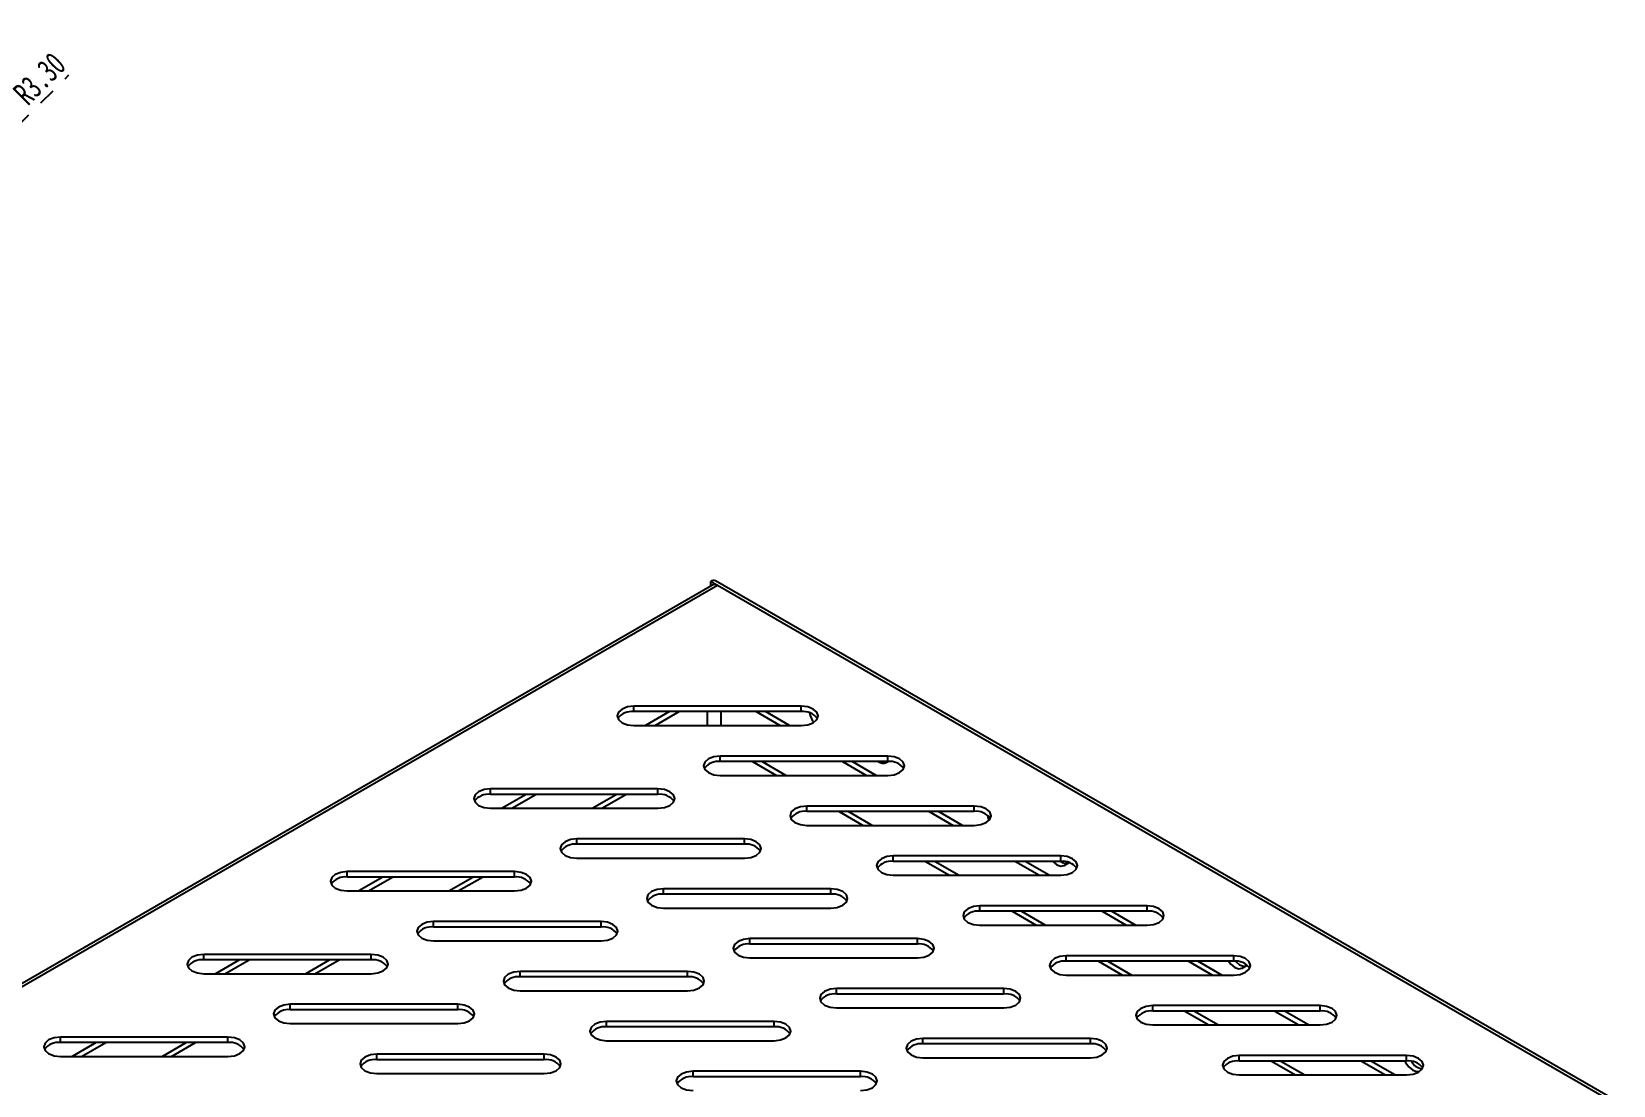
# Model space of a CAD drawing. Header units: millimetres. Extents: x 0 to 841, y 0 to 594.
# Drawn here: x 402.6 to 638.8, y 133 to 290.4 of the extents above; entities that cross this region are included whole.
import ezdxf

# ---------------------------------------------------------------- set-up
doc = ezdxf.new("R2010")
doc.units = ezdxf.units.MM
doc.linetypes.add('CENTERX2', pattern=[20.32, 12.7, -2.54, 2.54, -2.54])
doc.layers.add('中心线层', color=1, linetype='CENTERX2', lineweight=25)
doc.styles.add('SLDTEXTSTYLE4', font='TXT', dxfattribs={"width": 0.7})
doc.dimstyles.new('SLDDIMSTYLE2', dxfattribs={"dimtxt": 3.5, "dimasz": 4.08, "dimexe": 0, "dimexo": 0.0625, "dimgap": 0.875, "dimtad": 2, "dimrnd": 1e-09, "dimzin": 4, "dimdsep": 46, "dimtxsty": 'SLDTEXTSTYLE4', "dimsah": 1, "dimcen": 0, "dimadec": 0, "dimazin": 1, "dimtfac": 1, "dimtofl": 0, "dimtmove": 0, "dimatfit": 3, "dimfxl": 0, "dimfrac": 2, "dimtolj": 1, "dimtzin": 12, "dimarcsym": 0})

# ---------------------------------------------------------------- blocks, each defined once
blk = doc.blocks.new('_D_6')
at = {"layer": '中心线层'}
for q in [(408.22, 283.92), (390.94, 266.63)]:
    blk.add_line((393.27, 268.97), q, dxfattribs=at)
blk.add_solid([(393.27, 268.97), (396.51, 271.49), (395.8, 272.21)], dxfattribs=at)
at = {"layer": '中心线层', "insert": (399.62, 281.68), "char_height": 3.5, "attachment_point": 1, "rotation": 45, "style": 'SLDTEXTSTYLE4'}
blk.add_mtext('R3.30', dxfattribs=at)

msp = doc.modelspace()

# ---------------------------------------------------------------- linework, layer by layer
at = {"color": 7, "linetype": 'Continuous', "lineweight": 25}
for p, q in [((505.056, 207.674), (503.996, 208.287)), ((503.996, 208.287), (503.996, 207.569)), ((656.774, 120.597), (504.746, 208.361)), ((504.306, 207.748), (382.076, 137.186)), ((654.963, 121.135), (505.056, 207.674)), ((517.556, 189.655), (492.556, 189.655)), ((492.556, 188.839), (492.556, 189.655)), ((517.556, 188.839), (517.556, 189.655)), ((517.556, 188.839), (492.556, 188.839)), ((492.556, 186.769), (517.556, 186.769)), ((503.496, 188.839), (503.496, 186.769)), ((505.556, 188.839), (505.556, 186.769)), ((530.467, 182.202), (505.467, 182.202)), ((505.467, 181.386), (505.467, 182.202)), ((530.467, 181.386), (530.467, 182.202)), ((530.467, 181.386), (505.467, 181.386)), ((510.285, 181.386), (513.87, 179.316)), ((511.699, 181.386), (515.285, 179.316)), ((530.238, 181.223), (530.52, 181.385)), ((496.156, 177.301), (471.156, 177.301)), ((471.156, 176.485), (471.156, 177.301)), ((496.156, 176.485), (496.156, 177.301)), ((505.467, 179.316), (530.467, 179.316)), ((496.156, 176.485), (471.156, 176.485)), ((486.338, 174.415), (489.924, 176.485)), ((487.753, 174.415), (491.338, 176.485)), ((543.377, 174.749), (518.377, 174.749)), ((518.377, 173.933), (518.377, 174.749)), ((543.377, 173.933), (543.377, 174.749)), ((471.156, 174.415), (496.156, 174.415)), ((543.377, 173.933), (518.377, 173.933)), ((523.195, 173.933), (526.781, 171.863)), ((524.61, 173.933), (528.195, 171.863)), ((518.377, 171.863), (543.377, 171.863)), ((509.067, 169.848), (484.067, 169.848)), ((484.067, 169.032), (484.067, 169.848)), ((509.067, 169.032), (484.067, 169.032)), ((509.067, 169.032), (509.067, 169.848)), ((484.067, 166.962), (509.067, 166.962)), ((556.288, 167.296), (531.288, 167.296)), ((531.288, 166.48), (531.288, 167.296)), ((556.288, 166.48), (531.288, 166.48)), ((536.105, 166.48), (539.691, 164.41)), ((537.52, 166.48), (541.105, 164.41)), ((556.288, 166.48), (556.288, 167.296)), ((556.816, 165.88), (557.526, 166.29)), ((474.756, 164.947), (449.756, 164.947)), ((449.756, 164.131), (449.756, 164.947)), ((474.756, 164.131), (449.756, 164.131)), ((464.938, 162.061), (468.524, 164.131)), ((466.352, 162.061), (469.938, 164.131)), ((474.756, 164.131), (474.756, 164.947)), ((531.288, 164.41), (556.288, 164.41)), ((449.756, 162.061), (474.756, 162.061)), ((521.977, 162.395), (496.977, 162.395)), ((496.977, 161.579), (496.977, 162.395)), ((521.977, 161.579), (496.977, 161.579)), ((521.977, 161.579), (521.977, 162.395)), ((496.977, 159.509), (521.977, 159.509)), ((569.198, 159.843), (544.198, 159.843)), ((544.198, 159.027), (544.198, 159.843)), ((569.198, 159.027), (544.198, 159.027)), ((549.016, 159.027), (552.601, 156.957)), ((550.43, 159.027), (554.016, 156.957)), ((569.198, 159.027), (569.198, 159.843)), ((487.666, 157.494), (462.666, 157.494)), ((462.666, 156.677), (462.666, 157.494)), ((487.666, 156.677), (462.666, 156.677)), ((487.666, 156.677), (487.666, 157.494)), ((544.198, 156.957), (569.198, 156.957)), ((462.666, 154.608), (487.666, 154.608)), ((534.887, 154.942), (509.887, 154.942)), ((509.887, 154.126), (509.887, 154.942)), ((534.887, 154.126), (509.887, 154.126)), ((534.887, 154.126), (534.887, 154.942)), ((453.356, 152.593), (428.356, 152.593)), ((428.356, 151.776), (428.356, 152.593)), ((453.356, 151.776), (428.356, 151.776)), ((443.538, 149.707), (447.123, 151.776)), ((444.952, 149.707), (448.538, 151.776)), ((453.356, 151.776), (453.356, 152.593)), ((509.887, 152.056), (534.887, 152.056)), ((582.108, 152.39), (557.108, 152.39)), ((557.108, 151.574), (557.108, 152.39)), ((582.108, 151.574), (557.108, 151.574)), ((561.926, 151.574), (565.512, 149.504)), ((563.341, 151.574), (566.926, 149.504)), ((582.108, 151.574), (582.108, 152.39)), ((428.356, 149.707), (453.356, 149.707)), ((500.577, 150.041), (475.577, 150.041)), ((475.577, 149.224), (475.577, 150.041)), ((500.577, 149.224), (475.577, 149.224)), ((500.577, 149.224), (500.577, 150.041)), ((557.108, 149.504), (582.108, 149.504)), ((583.393, 150.537), (584.142, 150.97)), ((475.577, 147.155), (500.577, 147.155)), ((547.798, 147.489), (522.798, 147.489)), ((522.798, 146.673), (522.798, 147.489)), ((547.798, 146.673), (522.798, 146.673)), ((547.798, 146.673), (547.798, 147.489)), ((466.266, 145.14), (441.266, 145.14)), ((441.266, 144.323), (441.266, 145.14)), ((466.266, 144.323), (441.266, 144.323)), ((466.266, 144.323), (466.266, 145.14)), ((522.798, 144.603), (547.798, 144.603)), ((595.019, 144.937), (570.019, 144.937)), ((570.019, 144.121), (570.019, 144.937)), ((595.019, 144.121), (570.019, 144.121)), ((574.837, 144.121), (578.422, 142.051)), ((576.251, 144.121), (579.837, 142.051)), ((595.019, 144.121), (595.019, 144.937)), ((441.266, 142.254), (466.266, 142.254)), ((513.487, 142.588), (488.487, 142.588)), ((488.487, 141.771), (488.487, 142.588)), ((513.487, 141.771), (488.487, 141.771)), ((513.487, 141.771), (513.487, 142.588)), ((570.019, 142.051), (595.019, 142.051)), ((431.956, 140.239), (406.956, 140.239)), ((406.956, 139.422), (406.956, 140.239)), ((431.956, 139.422), (406.956, 139.422)), ((422.138, 137.352), (425.723, 139.422)), ((423.552, 137.352), (427.138, 139.422)), ((431.956, 139.422), (431.956, 140.239)), ((488.487, 139.702), (513.487, 139.702)), ((560.708, 140.036), (535.708, 140.036)), ((535.708, 139.22), (535.708, 140.036)), ((560.708, 139.22), (560.708, 140.036)), ((406.956, 137.352), (431.956, 137.352)), ((479.176, 137.687), (454.176, 137.687)), ((454.176, 136.87), (454.176, 137.687)), ((479.176, 136.87), (479.176, 137.687)), ((560.708, 139.22), (535.708, 139.22)), ((535.708, 137.15), (560.708, 137.15)), ((607.929, 137.484), (582.929, 137.484)), ((582.929, 136.668), (582.929, 137.484)), ((607.929, 136.668), (607.929, 137.484)), ((479.176, 136.87), (454.176, 136.87)), ((454.176, 134.801), (479.176, 134.801)), ((526.397, 135.135), (501.397, 135.135)), ((501.397, 134.318), (501.397, 135.135)), ((526.397, 134.318), (526.397, 135.135)), ((607.929, 136.668), (582.929, 136.668)), ((587.747, 136.668), (591.333, 134.598)), ((589.161, 136.668), (592.747, 134.598)), ((526.397, 134.318), (501.397, 134.318)), ((582.929, 134.598), (607.929, 134.598))]:
    msp.add_line(p, q, dxfattribs=at)
at = {"color": 8, "linetype": 'Continuous', "lineweight": 25}
for p, q in [((505.056, 207.674), (382.515, 136.933)), ((497.889, 188.839), (494.303, 186.769)), ((495.718, 186.769), (499.303, 188.839)), ((510.81, 188.839), (514.395, 186.769)), ((515.809, 186.769), (512.224, 188.839)), ((523.72, 181.386), (527.306, 179.316)), ((528.72, 179.316), (525.134, 181.386)), ((476.489, 176.485), (472.903, 174.415)), ((474.317, 174.415), (477.903, 176.485)), ((536.63, 173.933), (540.216, 171.863)), ((541.63, 171.863), (538.045, 173.933)), ((549.541, 166.48), (553.126, 164.41)), ((554.541, 164.41), (550.955, 166.48)), ((455.088, 164.131), (451.503, 162.061)), ((452.917, 162.061), (456.503, 164.131)), ((562.451, 159.027), (566.037, 156.957)), ((567.451, 156.957), (563.865, 159.027)), ((433.688, 151.776), (430.103, 149.707)), ((431.517, 149.707), (435.103, 151.776)), ((575.361, 151.574), (578.947, 149.504)), ((580.361, 149.504), (576.776, 151.574)), ((588.272, 144.121), (591.857, 142.051)), ((593.272, 142.051), (589.686, 144.121)), ((412.288, 139.422), (408.702, 137.352)), ((410.117, 137.352), (413.702, 139.422)), ((601.182, 136.668), (604.768, 134.598)), ((606.182, 134.598), (602.597, 136.668))]:
    msp.add_line(p, q, dxfattribs=at)
at = {"color": 7, "linetype": 'Continuous', "lineweight": 25, "flags": 128}
for points in [[(492.556, 189.655), (491.6, 189.545), (490.789, 189.232), (490.247, 188.764), (490.056, 188.212), (490.247, 187.66), (490.789, 187.191), (491.6, 186.879), (492.556, 186.769)], [(517.556, 186.769), (518.513, 186.879), (519.324, 187.191), (519.866, 187.66), (520.056, 188.212), (519.866, 188.764), (519.324, 189.232), (518.513, 189.545), (517.556, 189.655)], [(505.467, 182.202), (504.51, 182.092), (503.699, 181.779), (503.157, 181.311), (502.967, 180.759), (503.157, 180.207), (503.699, 179.738), (504.51, 179.426), (505.467, 179.316)], [(530.467, 179.316), (531.423, 179.426), (532.235, 179.738), (532.776, 180.207), (532.967, 180.759), (532.776, 181.311), (532.235, 181.779), (531.423, 182.092), (530.467, 182.202)], [(471.156, 177.301), (470.199, 177.191), (469.388, 176.878), (468.846, 176.41), (468.656, 175.858), (468.846, 175.306), (469.388, 174.837), (470.199, 174.525), (471.156, 174.415)], [(496.156, 174.415), (497.113, 174.525), (497.924, 174.837), (498.466, 175.306), (498.656, 175.858), (498.466, 176.41), (497.924, 176.878), (497.113, 177.191), (496.156, 177.301)], [(518.377, 174.749), (517.42, 174.639), (516.609, 174.326), (516.067, 173.858), (515.877, 173.306), (516.067, 172.754), (516.609, 172.285), (517.42, 171.973), (518.377, 171.863)], [(543.377, 171.863), (544.334, 171.973), (545.145, 172.285), (545.687, 172.754), (545.877, 173.306), (545.687, 173.858), (545.145, 174.326), (544.334, 174.639), (543.377, 174.749)], [(545.338, 173.384), (545.419, 173.042), (545.576, 172.619)], [(484.067, 169.848), (483.11, 169.738), (482.299, 169.425), (481.757, 168.957), (481.567, 168.405), (481.757, 167.853), (482.299, 167.384), (483.11, 167.072), (484.067, 166.962)], [(509.067, 166.962), (510.023, 167.072), (510.834, 167.384), (511.376, 167.853), (511.567, 168.405), (511.376, 168.957), (510.834, 169.425), (510.023, 169.738), (509.067, 169.848)], [(531.288, 167.296), (530.331, 167.186), (529.52, 166.873), (528.978, 166.405), (528.788, 165.853), (528.978, 165.301), (529.52, 164.832), (530.331, 164.52), (531.288, 164.41)], [(555.11, 166.48), (555.12, 166.469), (555.716, 165.989), (556.311, 165.782), (556.816, 165.88)], [(556.288, 164.41), (557.244, 164.52), (558.055, 164.832), (558.597, 165.301), (558.788, 165.853), (558.597, 166.405), (558.055, 166.873), (557.244, 167.186), (556.288, 167.296)], [(449.756, 164.947), (448.799, 164.837), (447.988, 164.524), (447.446, 164.056), (447.256, 163.504), (447.446, 162.952), (447.988, 162.483), (448.799, 162.17), (449.756, 162.061)], [(474.756, 162.061), (475.713, 162.17), (476.524, 162.483), (477.066, 162.952), (477.256, 163.504), (477.066, 164.056), (476.524, 164.524), (475.713, 164.837), (474.756, 164.947)], [(496.977, 162.395), (496.02, 162.285), (495.209, 161.972), (494.667, 161.504), (494.477, 160.952), (494.667, 160.4), (495.209, 159.931), (496.02, 159.619), (496.977, 159.509)], [(521.977, 159.509), (522.934, 159.619), (523.745, 159.931), (524.287, 160.4), (524.477, 160.952), (524.287, 161.504), (523.745, 161.972), (522.934, 162.285), (521.977, 162.395)], [(544.198, 159.843), (543.241, 159.733), (542.43, 159.42), (541.888, 158.952), (541.698, 158.4), (541.888, 157.848), (542.43, 157.379), (543.241, 157.067), (544.198, 156.957)], [(569.198, 156.957), (570.155, 157.067), (570.966, 157.379), (571.508, 157.848), (571.698, 158.4), (571.508, 158.952), (570.966, 159.42), (570.155, 159.733), (569.198, 159.843)], [(462.666, 157.494), (461.71, 157.384), (460.899, 157.071), (460.357, 156.603), (460.166, 156.051), (460.357, 155.499), (460.899, 155.03), (461.71, 154.717), (462.666, 154.608)], [(487.666, 154.608), (488.623, 154.717), (489.434, 155.03), (489.976, 155.499), (490.166, 156.051), (489.976, 156.603), (489.434, 157.071), (488.623, 157.384), (487.666, 157.494)], [(509.887, 154.942), (508.931, 154.832), (508.12, 154.519), (507.578, 154.051), (507.387, 153.499), (507.578, 152.947), (508.12, 152.478), (508.931, 152.166), (509.887, 152.056)], [(534.887, 152.056), (535.844, 152.166), (536.655, 152.478), (537.197, 152.947), (537.387, 153.499), (537.197, 154.051), (536.655, 154.519), (535.844, 154.832), (534.887, 154.942)], [(428.356, 152.593), (427.399, 152.483), (426.588, 152.17), (426.046, 151.702), (425.856, 151.15), (426.046, 150.597), (426.588, 150.129), (427.399, 149.816), (428.356, 149.707)], [(453.356, 149.707), (454.312, 149.816), (455.124, 150.129), (455.665, 150.597), (455.856, 151.15), (455.665, 151.702), (455.124, 152.17), (454.312, 152.483), (453.356, 152.593)], [(557.108, 152.39), (556.152, 152.28), (555.341, 151.967), (554.799, 151.499), (554.608, 150.947), (554.799, 150.395), (555.341, 149.926), (556.152, 149.614), (557.108, 149.504)], [(581.339, 151.574), (581.697, 151.126), (582.293, 150.646), (582.888, 150.439), (583.393, 150.537)], [(582.108, 149.504), (583.065, 149.614), (583.876, 149.926), (584.418, 150.395), (584.608, 150.947), (584.418, 151.499), (583.876, 151.967), (583.065, 152.28), (582.108, 152.39)], [(582.376, 151.565), (582.405, 151.535), (583, 151.054), (583.595, 150.847), (584.1, 150.945)], [(475.577, 150.041), (474.62, 149.931), (473.809, 149.618), (473.267, 149.15), (473.077, 148.598), (473.267, 148.046), (473.809, 147.577), (474.62, 147.264), (475.577, 147.155)], [(500.577, 147.155), (501.533, 147.264), (502.344, 147.577), (502.886, 148.046), (503.077, 148.598), (502.886, 149.15), (502.344, 149.618), (501.533, 149.931), (500.577, 150.041)], [(522.798, 147.489), (521.841, 147.379), (521.03, 147.066), (520.488, 146.598), (520.298, 146.046), (520.488, 145.494), (521.03, 145.025), (521.841, 144.713), (522.798, 144.603)], [(547.798, 144.603), (548.754, 144.713), (549.565, 145.025), (550.107, 145.494), (550.298, 146.046), (550.107, 146.598), (549.565, 147.066), (548.754, 147.379), (547.798, 147.489)], [(441.266, 145.14), (440.309, 145.03), (439.498, 144.717), (438.956, 144.249), (438.766, 143.697), (438.956, 143.144), (439.498, 142.676), (440.309, 142.363), (441.266, 142.254)], [(466.266, 142.254), (467.223, 142.363), (468.034, 142.676), (468.576, 143.144), (468.766, 143.697), (468.576, 144.249), (468.034, 144.717), (467.223, 145.03), (466.266, 145.14)], [(570.019, 144.937), (569.062, 144.827), (568.251, 144.514), (567.709, 144.046), (567.519, 143.494), (567.709, 142.942), (568.251, 142.473), (569.062, 142.161), (570.019, 142.051)], [(595.019, 142.051), (595.975, 142.161), (596.786, 142.473), (597.328, 142.942), (597.519, 143.494), (597.328, 144.046), (596.786, 144.514), (595.975, 144.827), (595.019, 144.937)], [(488.487, 142.588), (487.53, 142.478), (486.719, 142.165), (486.177, 141.697), (485.987, 141.145), (486.177, 140.593), (486.719, 140.124), (487.53, 139.811), (488.487, 139.702)], [(513.487, 139.702), (514.444, 139.811), (515.255, 140.124), (515.797, 140.593), (515.987, 141.145), (515.797, 141.697), (515.255, 142.165), (514.444, 142.478), (513.487, 142.588)], [(406.956, 140.239), (405.999, 140.129), (405.188, 139.816), (404.646, 139.348), (404.456, 138.796), (404.646, 138.243), (405.188, 137.775), (405.999, 137.462), (406.956, 137.352)], [(431.956, 137.352), (432.912, 137.462), (433.723, 137.775), (434.265, 138.243), (434.456, 138.796), (434.265, 139.348), (433.723, 139.816), (432.912, 140.129), (431.956, 140.239)], [(535.708, 140.036), (534.751, 139.926), (533.94, 139.613), (533.398, 139.145), (533.208, 138.593), (533.398, 138.041), (533.94, 137.572), (534.751, 137.26), (535.708, 137.15)], [(560.708, 137.15), (561.665, 137.26), (562.476, 137.572), (563.018, 138.041), (563.208, 138.593), (563.018, 139.145), (562.476, 139.613), (561.665, 139.926), (560.708, 140.036)], [(454.176, 137.687), (453.22, 137.577), (452.409, 137.264), (451.867, 136.796), (451.676, 136.244), (451.867, 135.691), (452.409, 135.223), (453.22, 134.91), (454.176, 134.801)], [(479.176, 134.801), (480.133, 134.91), (480.944, 135.223), (481.486, 135.691), (481.676, 136.244), (481.486, 136.796), (480.944, 137.264), (480.133, 137.577), (479.176, 137.687)], [(582.929, 137.484), (581.972, 137.374), (581.161, 137.061), (580.619, 136.593), (580.429, 136.041), (580.619, 135.489), (581.161, 135.02), (581.972, 134.708), (582.929, 134.598)], [(607.929, 134.598), (608.886, 134.708), (609.697, 135.02), (610.239, 135.489), (610.429, 136.041), (610.239, 136.593), (609.697, 137.061), (608.886, 137.374), (607.929, 137.484)], [(501.397, 135.135), (500.441, 135.025), (499.63, 134.712), (499.088, 134.244), (498.897, 133.692), (499.088, 133.14), (499.63, 132.671), (500.441, 132.358), (501.397, 132.249)], [(526.397, 132.249), (527.354, 132.358), (528.165, 132.671), (528.707, 133.14), (528.897, 133.692), (528.707, 134.244), (528.165, 134.712), (527.354, 135.025), (526.397, 135.135)], [(607.661, 136.668), (607.77, 136.465), (608.275, 135.784), (608.87, 135.303), (609.465, 135.096), (609.92, 135.168)]]:
    msp.add_lwpolyline(points, dxfattribs=at)
at = {"color": 7, "linetype": 'Continuous', "lineweight": 25}
for centre, radius, start, end in [((504.435, 207.673), 0.754, 65.69288, 125.61758), ((504.619, 207.079), 0.739, 53.66784, 115.0217), ((492.224, 186.313), 2.548, 82.51294, 144.17804), ((517.888, 186.313), 2.548, 35.82196, 97.48706), ((522.287, 189.404), 3.591, 192.0184, 216.90496), ((505.135, 178.86), 2.548, 82.51294, 144.17804), ((529.794, 182.398), 1.257, 233.67219, 290.70404), ((530.799, 178.86), 2.548, 35.82196, 97.48706), ((470.824, 173.958), 2.548, 82.51294, 144.17804), ((496.488, 173.958), 2.548, 35.82196, 97.48706), ((518.045, 171.407), 2.548, 82.51294, 144.17804), ((543.709, 171.407), 2.548, 35.82196, 97.48706), ((483.735, 166.505), 2.548, 82.51294, 144.17804), ((509.399, 166.505), 2.548, 35.82196, 97.48706), ((530.956, 163.954), 2.548, 82.51294, 144.17804), ((556.619, 163.954), 2.548, 35.82196, 97.48706), ((557.078, 167.484), 1.276, 231.90892, 290.41519), ((449.424, 161.604), 2.548, 82.51294, 144.17804), ((475.088, 161.604), 2.548, 35.82196, 97.48706), ((496.645, 159.052), 2.548, 82.51294, 144.17804), ((522.309, 159.052), 2.548, 35.82196, 97.48706), ((543.866, 156.501), 2.548, 82.51294, 144.17804), ((569.53, 156.501), 2.548, 35.82196, 97.48706), ((462.334, 154.151), 2.548, 82.51294, 144.17804), ((487.998, 154.151), 2.548, 35.82196, 97.48706), ((509.555, 151.599), 2.548, 82.51294, 144.17804), ((535.219, 151.599), 2.548, 35.82196, 97.48706), ((428.024, 149.25), 2.548, 82.51294, 144.17804), ((453.688, 149.25), 2.548, 35.82196, 97.48706), ((556.776, 149.048), 2.548, 82.51294, 144.17804), ((582.44, 149.048), 2.548, 35.82196, 97.48706), ((475.245, 146.698), 2.548, 82.51294, 144.17804), ((500.909, 146.698), 2.548, 35.82196, 97.48706), ((522.466, 144.146), 2.548, 82.51294, 144.17804), ((548.13, 144.146), 2.548, 35.82196, 97.48706), ((440.934, 141.797), 2.548, 82.51294, 144.17804), ((466.598, 141.797), 2.548, 35.82196, 97.48706), ((569.687, 141.595), 2.548, 82.51294, 144.17804), ((595.351, 141.595), 2.548, 35.82196, 97.48706), ((488.155, 139.245), 2.548, 82.51294, 144.17804), ((513.819, 139.245), 2.548, 35.82196, 97.48706), ((406.624, 136.896), 2.548, 82.51294, 144.17804), ((432.288, 136.896), 2.548, 35.82196, 97.48706), ((535.376, 136.693), 2.548, 82.51294, 144.17804), ((561.04, 136.693), 2.548, 35.82196, 97.48706), ((453.845, 134.344), 2.548, 82.51294, 144.17804), ((479.508, 134.344), 2.548, 35.82196, 97.48706), ((582.597, 134.142), 2.548, 82.51294, 144.17804), ((608.261, 134.142), 2.548, 35.82196, 97.48706), ((610.561, 137.667), 2.189, 208.94471, 261.73635), ((501.065, 131.792), 2.548, 82.51294, 144.17804), ((526.729, 131.792), 2.548, 35.82196, 97.48706)]:
    msp.add_arc(centre, radius, start, end, dxfattribs=at)

# ---------------------------------------------------------------- dimensions: what is measured, and where the dimension line sits
at = {"layer": '中心线层'}
dim = msp.add_radius_dim(center=(390.936, 266.634), mpoint=(393.269, 268.967), dimstyle='SLDDIMSTYLE2', dxfattribs=at)
dim.commit()
dim.dimension.update_dxf_attribs({"geometry": '_D_6', "text_midpoint": (405.589, 281.287), "dimtype": 164})

doc.saveas('drawing.dxf')
